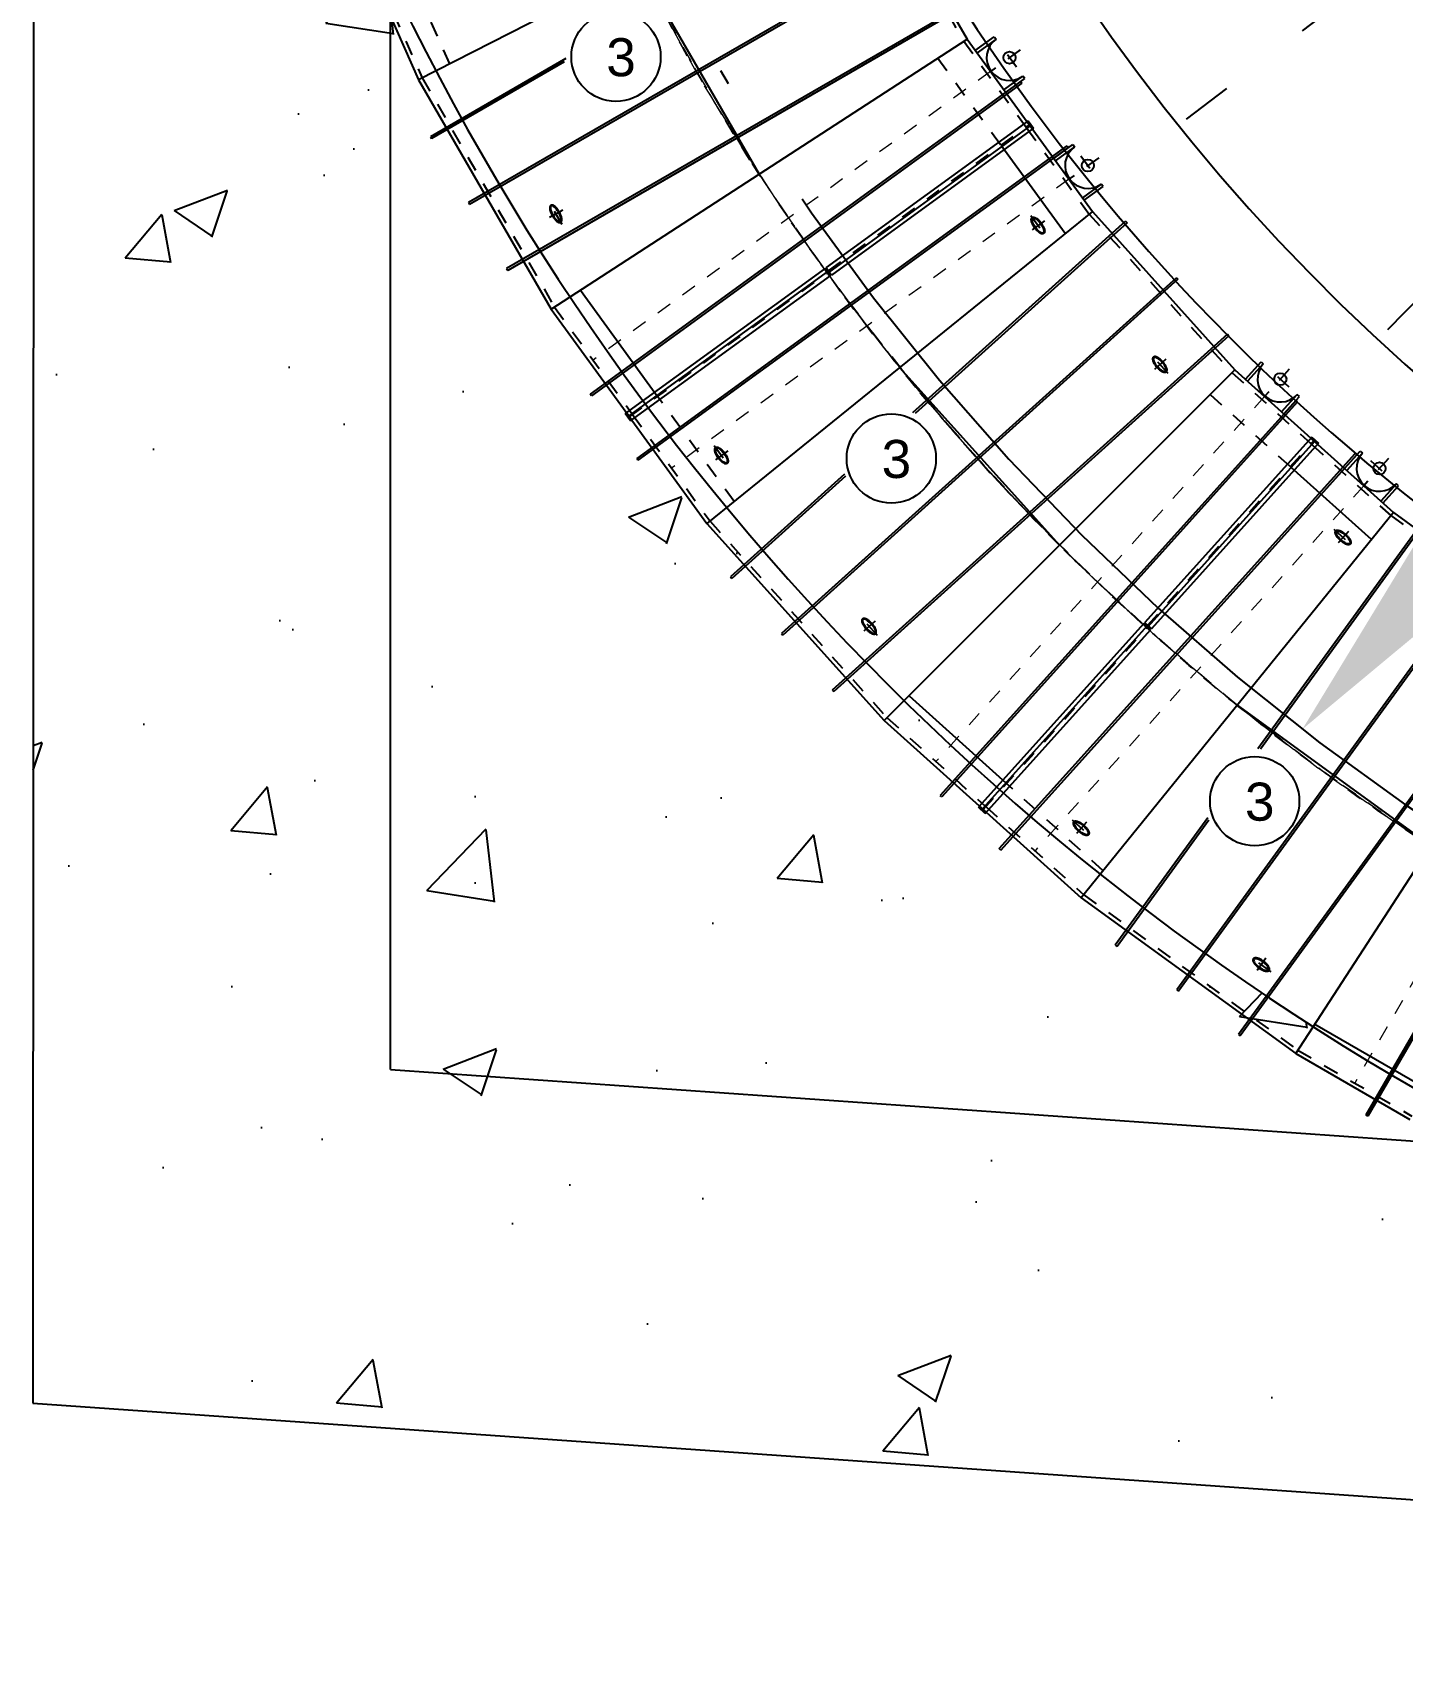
# Model space of a CAD drawing. Header units: inches. Extents: x 444671 to 463716, y 1783086 to 1794968.
# Drawn here: x 456437.76 to 456446.76, y 1787339.65 to 1787350.41 of the extents above; entities that cross this region are included whole.
import ezdxf

# ---------------------------------------------------------------- set-up
doc = ezdxf.new("R2010")
doc.units = ezdxf.units.IN
doc.header["$MEASUREMENT"] = 0
for name, pattern in [('ACAD_ISO04W100', [30, 24, -3, 0, -3]), ('CENTER', [2, 1.25, -0.25, 0.25, -0.25]), ('DASHED2', [9.525, 6.35, -3.175]), ('HIDDEN', [0.375, 0.25, -0.125])]:
    doc.linetypes.add(name, pattern=pattern)
for name, color, linetype in [('1', 1, 'CENTER'), ('4', 4, 'Continuous'), ('Bao', 137, 'Continuous'), ('Cam KT', 140, 'Continuous'), ('chinh', 7, 'Continuous'), ('CONGTRINH', 2, 'Continuous'), ('CTTRINH', 4, 'Continuous'), ('Dong', 252, 'HIDDEN'), ('KHUAT', 8, 'DASHED2'), ('Text', 3, 'Continuous'), ('Tim', 1, 'ACAD_ISO04W100')]:
    doc.layers.add(name, color=color, linetype=linetype)
doc.layers.add('manh', color=128, linetype='Continuous', lineweight=15)
doc.layers.add('Texdoi', color=40, linetype='Continuous', lineweight=15)
doc.styles.add('Arial', font='arial.ttf')
doc.styles.add('VNARIAL', font='')
doc.styles.get('VNARIAL').set_extended_font_data('.VnArial')
doc.linetypes.add('NEN_DA1', pattern='A,1.5,-0.15,["Y",Standard,S=0.2,R=0,X=-0.15,Y=-0.2],-0.005', length=1.655)
doc.dimstyles.new('kt2000', dxfattribs={"dimscale": 0, "dimtxt": 4, "dimasz": 3, "dimexe": 2.5, "dimexo": 0, "dimgap": 1.3, "dimtad": 1, "dimzin": 0, "dimdsep": 46, "dimtxsty": 'VNARIAL', "dimblk1": 'OBLIQUE', "dimblk2": 'OBLIQUE', "dimsah": 1, "dimcen": 0.8, "dimdle": 2.5, "dimclrd": 256, "dimclre": 256, "dimclrt": 256, "dimaunit": 1, "dimadec": 1, "dimazin": 0, "dimtfac": 1, "dimtofl": 0, "dimtmove": 1, "dimatfit": 3, "dimfxl": 0, "dimtolj": 1, "dimtzin": 0, "dimarcsym": 0})

# ---------------------------------------------------------------- blocks, each defined once
blk = doc.blocks.new('*D100')
at = {"layer": 'Defpoints', "color": 0, "transparency": 16777216}
for p in [(456455.895, 1787357.202), (456446.102, 1787345.839)]:
    blk.add_point(p, dxfattribs=at)
at = {"layer": 'Text', "lineweight": -2, "transparency": 16777216}
blk.add_line((456463.034, 1787365.484), (456448.061, 1787348.112), dxfattribs=at)
at = {"layer": 'Text', "transparency": 16777216}
blk.add_solid([(456447.682, 1787348.438), (456448.44, 1787347.785), (456446.102, 1787345.839)], dxfattribs=at)
at = {"layer": 'Text', "transparency": 16777216, "insert": (456453.995, 1787360.116), "char_height": 4, "attachment_point": 5, "rotation": 49.2425, "style": 'VNARIAL'}
blk.add_mtext('\\A1;R15.00', dxfattribs=at)
blk = doc.blocks.new('_Oblique')
at = {"color": 0, "linetype": 'ByBlock', "lineweight": -2}
blk.add_line((-0.5, -0.5), (0.5, 0.5), dxfattribs=at)
blk = doc.blocks.new('A$C491C4D06')
at = {"layer": '1', "ltscale": 2}
for p, q in [((-1656567, 244946.4), (-1656762.5, 244804.4)), ((-1656592.2, 244832.1), (-1656683.6, 244957.8)), ((-1656052.1, 244237.7), (-1656247.6, 244095.7)), ((-1656168.7, 244249.1), (-1656077.3, 244123.4)), ((-1659571.2, 243894.1), (-1659661.6, 243841.9)), ((-1659576.1, 243798.1), (-1659657, 243938.3)), ((-1656498.3, 243857.8), (-1656403.2, 243726.8)), ((-1656408.5, 243823), (-1656493, 243761.6)), ((-1655596.4, 242819.4), (-1655704.7, 242939.7)), ((-1655611.8, 242914.5), (-1655689.4, 242844.6)), ((-1654800.9, 242848.1), (-1654962.6, 242668.5)), ((-1654801.8, 242731), (-1654917.2, 242835)), ((-1658577.3, 242347.4), (-1658482.1, 242216.4)), ((-1658487.4, 242312.6), (-1658571.9, 242251.2)), ((-1654149.9, 242262), (-1654311.6, 242082.4)), ((-1654266.3, 242248.8), (-1654150.8, 242144.8)), ((-1654507.4, 241797.5), (-1654387.1, 241689.2)), ((-1654412.3, 241782.2), (-1654482.2, 241704.6)), ((-1657505.5, 241099.3), (-1657613.8, 241219.6)), ((-1657520.7, 241194.2), (-1657598.3, 241124.3)), ((-1656226.8, 239887.9), (-1656106.5, 239779.6)), ((-1656131.8, 239872.5), (-1656201.6, 239794.9)), ((-1654919, 238889.9), (-1655049.9, 238985.1)), ((-1654953.6, 238979.6), (-1655014.9, 238895.1))]:
    blk.add_line(p, q, dxfattribs=at)
at = {"layer": 'Bao', "ltscale": 0.2}
for p, q in [((-1657616.2, 246228.3), (-1656916.4, 245016.2)), ((-1657165.9, 245688.3), (-1660190, 243942.3)), ((-1657158.9, 245676.2), (-1660183, 243930.2)), ((-1660859.5, 245517.5), (-1660517.7, 244749.9)), ((-1659067, 245489.1), (-1658281.9, 244129.4)), ((-1656915.9, 245255.3), (-1659940, 243509.3)), ((-1656908.9, 245243.2), (-1659933, 243497.2)), ((-1656916.4, 245016.2), (-1656522.7, 244474.3)), ((-1656862.4, 244941.9), (-1656737.8, 245032.4)), ((-1656726.1, 245016.3), (-1656850.6, 244925.7)), ((-1656737.8, 245032.4), (-1656726.1, 245016.3)), ((-1659551.2, 244888.5), (-1660440, 244375.3)), ((-1659561.4, 244866.5), (-1660433, 244363.2)), ((-1656674.3, 244683), (-1656549.7, 244773.6)), ((-1656662.6, 244666.9), (-1656538, 244757.4)), ((-1656538, 244757.4), (-1656549.7, 244773.6)), ((-1660517.7, 244749.9), (-1659647.5, 243242.6)), ((-1656565.5, 244737.4), (-1659390.6, 242684.8)), ((-1656557.2, 244726.1), (-1659382.3, 242673.5)), ((-1656557.2, 244726.1), (-1656565.5, 244737.4)), ((-1656557.2, 244726.1), (-1656565.5, 244737.4)), ((-1656514.6, 244480.2), (-1657842, 243515.8)), ((-1656502.7, 244446.8), (-1657827, 243484.7)), ((-1656479.3, 244431.7), (-1657806.8, 243467.2)), ((-1656514.6, 244480.2), (-1656479.3, 244431.7)), ((-1656502.7, 244446.8), (-1656093.7, 243883.9)), ((-1660440, 244375.3), (-1660433, 244363.2)), ((-1656347.5, 244233.2), (-1656222.9, 244323.7)), ((-1656222.9, 244323.7), (-1656211.2, 244307.6)), ((-1659083.7, 242262.5), (-1656258.7, 244315.1)), ((-1659075.5, 242251.2), (-1656250.4, 244303.8)), ((-1656272, 243739.5), (-1656688, 244312.1)), ((-1656335.7, 244217), (-1656211.2, 244307.6)), ((-1656258.7, 244315.1), (-1656250.4, 244303.8)), ((-1656034.8, 244064.9), (-1656159.4, 243974.3)), ((-1656147.7, 243958.2), (-1656023.1, 244048.7)), ((-1656023.1, 244048.7), (-1656034.8, 244064.9)), ((-1660190, 243942.3), (-1660183, 243930.2)), ((-1655875.5, 243820.9), (-1657274.4, 242561.3)), ((-1655866.1, 243810.5), (-1657257.1, 242558)), ((-1656093.7, 243883.9), (-1655157.1, 242843.7)), ((-1655875.5, 243820.9), (-1655866.1, 243810.5)), ((-1659940, 243509.3), (-1659933, 243497.2)), ((-1657846.9, 243512.2), (-1659161.7, 242557)), ((-1657826.7, 243494.7), (-1659138.3, 242541.8)), ((-1659126.4, 242508.4), (-1657811.7, 243463.6)), ((-1657811.7, 243463.6), (-1657846.9, 243512.2)), ((-1657842, 243515.8), (-1657806.8, 243467.2)), ((-1659455.1, 243367.6), (-1658953, 242676.5)), ((-1655540.9, 243449.3), (-1658136, 241112.7)), ((-1655531.5, 243438.9), (-1658126.6, 241102.3)), ((-1655540.9, 243449.3), (-1655531.5, 243438.9)), ((-1659647.5, 243242.6), (-1659138.3, 242541.8)), ((-1655206.4, 243077.7), (-1657801.4, 240741.1)), ((-1655197, 243067.3), (-1657792, 240730.7)), ((-1655206.4, 243077.7), (-1655197, 243067.3)), ((-1657359.1, 242859.2), (-1656308.5, 241692.4)), ((-1655157.1, 242843.7), (-1654659.4, 242395.5)), ((-1655088.9, 242782.3), (-1654985.9, 242896.7)), ((-1654971, 242883.3), (-1655074, 242768.9)), ((-1654985.9, 242896.7), (-1654971, 242883.3)), ((-1659382.3, 242673.5), (-1659390.6, 242684.8)), ((-1659382.3, 242673.5), (-1659390.6, 242684.8)), ((-1654755.9, 242644), (-1657092.5, 240048.9)), ((-1654745.5, 242634.6), (-1657082.1, 240039.5)), ((-1654851.1, 242568.2), (-1654748, 242682.6)), ((-1654836.2, 242554.8), (-1654733.2, 242669.2)), ((-1654745.5, 242634.6), (-1654755.9, 242644)), ((-1654745.5, 242634.6), (-1654755.9, 242644)), ((-1654733.2, 242669.2), (-1654748, 242682.6)), ((-1659126.4, 242508.4), (-1659161.7, 242557)), ((-1659118.3, 242514.3), (-1658624.4, 241834.5)), ((-1654652.7, 242403), (-1655750.6, 241183.6)), ((-1654652.7, 242403), (-1654608.1, 242362.8)), ((-1656704.6, 239699.6), (-1654368, 242294.7)), ((-1656694.2, 239690.2), (-1654357.6, 242285.3)), ((-1654634.1, 242372.8), (-1655729.4, 241156.3)), ((-1654608.1, 242362.8), (-1655706, 241143.5)), ((-1654634.1, 242372.8), (-1654117, 241907.2)), ((-1654437.9, 242196.1), (-1654334.9, 242310.6)), ((-1654423, 242182.7), (-1654320, 242297.2)), ((-1654368, 242294.7), (-1654357.6, 242285.3)), ((-1654334.9, 242310.6), (-1654320, 242297.2)), ((-1659075.5, 242251.2), (-1659083.7, 242262.5)), ((-1654261.4, 241728.9), (-1654787.4, 242202.5)), ((-1657721.4, 242158.8), (-1658470.5, 241484.3)), ((-1657714.5, 242146.1), (-1658461.2, 241473.9)), ((-1654097.1, 242096.4), (-1654200.1, 241982)), ((-1654185.2, 241968.6), (-1654082.2, 242083.1)), ((-1654082.2, 242083.1), (-1654097.1, 242096.4)), ((-1653890.5, 241890.9), (-1655006.5, 240354.8)), ((-1653879.1, 241882.7), (-1654990.2, 240353.4)), ((-1654117, 241907.2), (-1652984.7, 241084.5)), ((-1658624.4, 241834.5), (-1657459.8, 240541.1)), ((-1653486, 241597), (-1655538.5, 238771.9)), ((-1653474.6, 241588.8), (-1655527.2, 238763.7)), ((-1658470.5, 241484.3), (-1658461.2, 241473.9)), ((-1653081.4, 241303.1), (-1655134, 238478)), ((-1653070.1, 241294.9), (-1655122.7, 238469.8)), ((-1658136, 241112.7), (-1658126.6, 241102.3)), ((-1655754.7, 241179.1), (-1656842.1, 239971.4)), ((-1655731.3, 241166.2), (-1656816.1, 239961.4)), ((-1656797.5, 239931.2), (-1655710.1, 241138.9)), ((-1655710.1, 241138.9), (-1655754.7, 241179.1)), ((-1655750.6, 241183.6), (-1655706, 241143.4)), ((-1652550.7, 240972.5), (-1654296.7, 237948.3)), ((-1652538.6, 240965.5), (-1654284.6, 237941.3)), ((-1657801.4, 240741.1), (-1657792, 240730.7)), ((-1657297.6, 240703.3), (-1656662.8, 240131.7)), ((-1655141.7, 240641.8), (-1653871.5, 239718.9)), ((-1657459.8, 240541.1), (-1656816.1, 239961.4)), ((-1657082.1, 240039.5), (-1657092.5, 240048.9)), ((-1657082.1, 240039.5), (-1657092.5, 240048.9)), ((-1656797.5, 239931.2), (-1656842.1, 239971.4)), ((-1656790.8, 239938.7), (-1656166.4, 239376.4)), ((-1655335.5, 239902), (-1655943, 239065.8)), ((-1655329.2, 239886.8), (-1655931.7, 239057.6)), ((-1656694.2, 239690.2), (-1656704.6, 239699.6)), ((-1656166.4, 239376.4), (-1654758.3, 238353.4)), ((-1655943, 239065.8), (-1655931.7, 239057.6)), ((-1655538.5, 238771.9), (-1655527.2, 238763.7)), ((-1654633.3, 238545.8), (-1653893.5, 238118.7)), ((-1655134, 238478), (-1655122.7, 238469.8)), ((-1654758.3, 238353.4), (-1654008.1, 237920.3)), ((-1654284.6, 237941.3), (-1654296.7, 237948.3)), ((-1654284.6, 237941.3), (-1654296.7, 237948.3))]:
    blk.add_line(p, q, dxfattribs=at)
for centre, radius in [((-1659221.9, 244900.5), 293.1), ((-1656637.9, 244894.9), 40), ((-1656123, 244186.2), 40), ((-1654859.5, 242783), 40), ((-1657413.7, 242261.6), 293.1), ((-1654208.5, 242196.8), 40), ((-1655027.7, 240010.8), 293.1)]:
    blk.add_circle(centre, radius, dxfattribs=at)
for centre, start, end in [((-1656637.9, 244894.9), 306, 126), ((-1656123, 244186.2), 306, 126), ((-1654859.5, 242783), 318, 138), ((-1654208.5, 242196.8), 318, 138)]:
    blk.add_arc(centre, 150, start, end, dxfattribs=at)
at = {"layer": 'Bao', "ltscale": 0.2, "extrusion": (0, 0, -1)}
for centre, major_axis in [((-1659616.9, 243868.8), (-29.8, 51.6)), ((-1655650.6, 242879.6), (-39.9, 44.3)), ((-1657560, 241159.9), (-39.9, 44.3)), ((-1654985, 238937.9), (-48.2, 35))]:
    blk.add_ellipse(centre, major_axis=major_axis, ratio=0.3555682, dxfattribs=at)
at = {"layer": 'Bao', "ltscale": 0.2}
for centre, major_axis in [((-1656450.8, 243792.3), (35, -48.2)), ((-1658529.7, 242281.9), (35, -48.2)), ((-1654447.2, 241743.4), (44.3, -39.9)), ((-1656166.7, 239833.7), (44.3, -39.9))]:
    blk.add_ellipse(centre, major_axis=major_axis, ratio=0.3555682, dxfattribs=at)
for points in [[(-1659649.1, 243924.7), (-1659648.2, 243925.3), (-1659647.1, 243925.7), (-1659645, 243926.3), (-1659643.9, 243926.4), (-1659641.7, 243926.5), (-1659640.6, 243926.4), (-1659638.3, 243926), (-1659637.2, 243925.7), (-1659633.9, 243924.7), (-1659631.7, 243923.6), (-1659627.2, 243920.9), (-1659625, 243919.3), (-1659620.4, 243915.5), (-1659618.1, 243913.4), (-1659613.5, 243908.6), (-1659611.2, 243906.1), (-1659605.3, 243898.9), (-1659601.8, 243894), (-1659595.2, 243883.8), (-1659592.1, 243878.4), (-1659586.7, 243867.6), (-1659584.3, 243862.1), (-1659580.8, 243852.5), (-1659579.6, 243848.2), (-1659577.7, 243840.2), (-1659577.1, 243836.4), (-1659576.8, 243830.5), (-1659576.9, 243828.2), (-1659577.3, 243824.3), (-1659577.7, 243822.7), (-1659578.7, 243819.9), (-1659579.2, 243818.7), (-1659580.6, 243816.4), (-1659581.4, 243815.4), (-1659583.2, 243813.8), (-1659584.1, 243813.1), (-1659586, 243812.1), (-1659587.1, 243811.7), (-1659589.2, 243811.3), (-1659590.3, 243811.1), (-1659592.5, 243811.2), (-1659593.6, 243811.3), (-1659595.8, 243811.7), (-1659596.9, 243812), (-1659600.2, 243813.2), (-1659602.5, 243814.3), (-1659607.1, 243817.1), (-1659609.4, 243818.8), (-1659614.1, 243822.8), (-1659616.4, 243825), (-1659621.1, 243829.9), (-1659623.5, 243832.6), (-1659629.4, 243840.1), (-1659633, 243845.1), (-1659639.6, 243855.6), (-1659642.6, 243861.1), (-1659648, 243872.1), (-1659650.3, 243877.6), (-1659653.5, 243887.2), (-1659654.6, 243891.2), (-1659656.3, 243899), (-1659656.7, 243902.6), (-1659656.9, 243908.2), (-1659656.8, 243910.4), (-1659656.2, 243914.1), (-1659655.8, 243915.6), (-1659654.8, 243918.3), (-1659654.2, 243919.5), (-1659652.8, 243921.6), (-1659652, 243922.6), (-1659650.4, 243923.9), (-1659649.8, 243924.3), (-1659649.1, 243924.7)], [(-1656412.8, 243740.1), (-1656411.9, 243740.7), (-1656411.1, 243741.5), (-1656409.7, 243743.2), (-1656409.1, 243744.2), (-1656408.2, 243746.2), (-1656407.8, 243747.2), (-1656407.2, 243749.4), (-1656407, 243750.5), (-1656406.7, 243754), (-1656406.8, 243756.5), (-1656407.4, 243761.6), (-1656408, 243764.4), (-1656409.5, 243770.1), (-1656410.6, 243773.1), (-1656413, 243779.2), (-1656414.4, 243782.4), (-1656418.6, 243790.7), (-1656421.6, 243795.9), (-1656428.3, 243806), (-1656431.9, 243811), (-1656439.6, 243820.4), (-1656443.7, 243824.8), (-1656451, 243831.9), (-1656454.4, 243834.8), (-1656461, 243839.7), (-1656464.2, 243841.8), (-1656469.5, 243844.5), (-1656471.6, 243845.4), (-1656475.3, 243846.5), (-1656477, 243846.9), (-1656480, 243847.1), (-1656481.3, 243847.1), (-1656483.9, 243846.8), (-1656485.1, 243846.4), (-1656487.3, 243845.5), (-1656488.3, 243844.9), (-1656490, 243843.5), (-1656490.8, 243842.7), (-1656492.1, 243841), (-1656492.6, 243840), (-1656493.5, 243838), (-1656493.9, 243837), (-1656494.4, 243834.8), (-1656494.6, 243833.7), (-1656494.8, 243830.2), (-1656494.7, 243827.6), (-1656494, 243822.3), (-1656493.4, 243819.5), (-1656491.7, 243813.6), (-1656490.6, 243810.5), (-1656488, 243804.2), (-1656486.5, 243801), (-1656482.1, 243792.5), (-1656479, 243787.2), (-1656472.1, 243776.9), (-1656468.3, 243771.9), (-1656460.4, 243762.6), (-1656456.3, 243758.2), (-1656448.9, 243751.4), (-1656445.6, 243748.7), (-1656439.2, 243744.1), (-1656436.1, 243742.2), (-1656431, 243739.7), (-1656429, 243739), (-1656425.4, 243738), (-1656423.8, 243737.7), (-1656421, 243737.5), (-1656419.7, 243737.6), (-1656417.2, 243738), (-1656416, 243738.4), (-1656414.1, 243739.2), (-1656413.4, 243739.6), (-1656412.8, 243740.1)], [(-1655693.8, 242927.6), (-1655692.9, 242928.3), (-1655692, 242928.9), (-1655690, 242930), (-1655689, 242930.3), (-1655686.8, 242930.9), (-1655685.7, 242931), (-1655683.5, 242931.1), (-1655682.3, 242931), (-1655678.9, 242930.7), (-1655676.5, 242930.1), (-1655671.6, 242928.4), (-1655669, 242927.3), (-1655663.7, 242924.5), (-1655661, 242922.9), (-1655655.5, 242919.3), (-1655652.7, 242917.2), (-1655645.5, 242911.4), (-1655641, 242907.4), (-1655632.5, 242898.8), (-1655628.4, 242894.1), (-1655620.8, 242884.6), (-1655617.3, 242879.8), (-1655611.9, 242871.1), (-1655609.8, 242867.2), (-1655606.3, 242859.7), (-1655605, 242856.1), (-1655603.4, 242850.4), (-1655603, 242848.2), (-1655602.7, 242844.3), (-1655602.7, 242842.6), (-1655603, 242839.6), (-1655603.3, 242838.4), (-1655604.2, 242835.9), (-1655604.8, 242834.7), (-1655606.2, 242832.8), (-1655606.9, 242831.9), (-1655608.6, 242830.5), (-1655609.6, 242830), (-1655611.6, 242829), (-1655612.6, 242828.7), (-1655614.8, 242828.3), (-1655615.9, 242828.1), (-1655618.1, 242828.1), (-1655619.2, 242828.2), (-1655622.7, 242828.6), (-1655625.2, 242829.2), (-1655630.2, 242831.1), (-1655632.9, 242832.2), (-1655638.3, 242835.1), (-1655641, 242836.8), (-1655646.7, 242840.7), (-1655649.5, 242842.8), (-1655656.9, 242848.9), (-1655661.4, 242853), (-1655670, 242861.9), (-1655674.2, 242866.7), (-1655681.7, 242876.3), (-1655685.1, 242881.3), (-1655690.2, 242889.9), (-1655692.2, 242893.7), (-1655695.4, 242900.9), (-1655696.6, 242904.3), (-1655697.9, 242909.8), (-1655698.3, 242911.9), (-1655698.5, 242915.7), (-1655698.4, 242917.3), (-1655698, 242920.1), (-1655697.7, 242921.4), (-1655696.7, 242923.7), (-1655696.1, 242924.9), (-1655694.9, 242926.5), (-1655694.3, 242927), (-1655693.8, 242927.6)], [(-1658491.7, 242229.7), (-1658490.8, 242230.3), (-1658490, 242231.1), (-1658488.6, 242232.8), (-1658488, 242233.8), (-1658487.1, 242235.8), (-1658486.7, 242236.8), (-1658486.1, 242239), (-1658486, 242240.1), (-1658485.6, 242243.6), (-1658485.7, 242246), (-1658486.3, 242251.2), (-1658486.9, 242253.9), (-1658488.5, 242259.7), (-1658489.5, 242262.6), (-1658491.9, 242268.8), (-1658493.3, 242272), (-1658497.5, 242280.2), (-1658500.5, 242285.4), (-1658507.2, 242295.6), (-1658510.8, 242300.6), (-1658518.5, 242310), (-1658522.6, 242314.4), (-1658530, 242321.5), (-1658533.3, 242324.4), (-1658539.9, 242329.3), (-1658543.1, 242331.4), (-1658548.4, 242334.1), (-1658550.5, 242334.9), (-1658554.2, 242336.1), (-1658555.9, 242336.4), (-1658558.9, 242336.7), (-1658560.2, 242336.7), (-1658562.8, 242336.4), (-1658564, 242336), (-1658566.3, 242335.1), (-1658567.2, 242334.5), (-1658568.9, 242333.1), (-1658569.7, 242332.3), (-1658571, 242330.6), (-1658571.6, 242329.6), (-1658572.5, 242327.6), (-1658572.8, 242326.5), (-1658573.3, 242324.4), (-1658573.5, 242323.3), (-1658573.8, 242319.7), (-1658573.7, 242317.2), (-1658572.9, 242311.9), (-1658572.3, 242309.1), (-1658570.6, 242303.2), (-1658569.5, 242300.1), (-1658566.9, 242293.8), (-1658565.4, 242290.5), (-1658561.1, 242282.1), (-1658557.9, 242276.8), (-1658551, 242266.5), (-1658547.2, 242261.5), (-1658539.3, 242252.1), (-1658535.2, 242247.8), (-1658527.8, 242240.9), (-1658524.6, 242238.2), (-1658518.2, 242233.6), (-1658515, 242231.7), (-1658510, 242229.3), (-1658508, 242228.5), (-1658504.4, 242227.5), (-1658502.8, 242227.3), (-1658499.9, 242227.1), (-1658498.6, 242227.1), (-1658496.1, 242227.6), (-1658494.9, 242227.9), (-1658493, 242228.8), (-1658492.4, 242229.2), (-1658491.7, 242229.7)], [(-1654399.3, 241700.2), (-1654398.5, 241701), (-1654397.9, 241701.9), (-1654396.9, 241703.9), (-1654396.5, 241705), (-1654396, 241707.1), (-1654395.8, 241708.2), (-1654395.7, 241710.5), (-1654395.8, 241711.6), (-1654396.2, 241715.1), (-1654396.7, 241717.5), (-1654398.4, 241722.4), (-1654399.6, 241725), (-1654402.3, 241730.2), (-1654403.9, 241732.9), (-1654407.6, 241738.4), (-1654409.6, 241741.2), (-1654415.4, 241748.5), (-1654419.4, 241752.9), (-1654428.1, 241761.5), (-1654432.7, 241765.6), (-1654442.2, 241773.2), (-1654447, 241776.6), (-1654455.7, 241782), (-1654459.6, 241784.2), (-1654467.1, 241787.6), (-1654470.7, 241789), (-1654476.4, 241790.5), (-1654478.6, 241790.9), (-1654482.5, 241791.3), (-1654484.2, 241791.3), (-1654487.2, 241790.9), (-1654488.5, 241790.6), (-1654490.9, 241789.8), (-1654492.1, 241789.2), (-1654494.1, 241787.8), (-1654494.9, 241787), (-1654496.3, 241785.3), (-1654496.9, 241784.4), (-1654497.8, 241782.4), (-1654498.1, 241781.3), (-1654498.6, 241779.2), (-1654498.7, 241778.1), (-1654498.7, 241775.9), (-1654498.7, 241774.7), (-1654498.2, 241771.2), (-1654497.6, 241768.8), (-1654495.8, 241763.7), (-1654494.6, 241761.1), (-1654491.7, 241755.7), (-1654490, 241752.9), (-1654486.1, 241747.3), (-1654484, 241744.4), (-1654478, 241737), (-1654473.8, 241732.5), (-1654464.9, 241723.9), (-1654460.2, 241719.8), (-1654450.5, 241712.3), (-1654445.6, 241708.9), (-1654436.9, 241703.7), (-1654433.2, 241701.8), (-1654425.9, 241698.6), (-1654422.5, 241697.4), (-1654417, 241696), (-1654414.9, 241695.7), (-1654411.2, 241695.5), (-1654409.5, 241695.5), (-1654406.7, 241696), (-1654405.5, 241696.3), (-1654403.1, 241697.2), (-1654402, 241697.8), (-1654400.3, 241699.1), (-1654399.8, 241699.6), (-1654399.3, 241700.2)], [(-1657603.2, 241207.9), (-1657602.4, 241208.7), (-1657601.5, 241209.3), (-1657599.5, 241210.3), (-1657598.5, 241210.7), (-1657596.3, 241211.2), (-1657595.2, 241211.3), (-1657593, 241211.4), (-1657591.8, 241211.4), (-1657588.4, 241211), (-1657586, 241210.4), (-1657581, 241208.7), (-1657578.5, 241207.6), (-1657573.2, 241204.9), (-1657570.5, 241203.3), (-1657565, 241199.6), (-1657562.2, 241197.6), (-1657555, 241191.8), (-1657550.5, 241187.8), (-1657542, 241179.1), (-1657537.8, 241174.5), (-1657530.3, 241165), (-1657526.8, 241160.1), (-1657521.4, 241151.4), (-1657519.3, 241147.6), (-1657515.8, 241140.1), (-1657514.5, 241136.5), (-1657512.9, 241130.8), (-1657512.5, 241128.6), (-1657512.2, 241124.7), (-1657512.2, 241123), (-1657512.5, 241120), (-1657512.8, 241118.7), (-1657513.7, 241116.3), (-1657514.3, 241115.1), (-1657515.7, 241113.1), (-1657516.4, 241112.3), (-1657518.1, 241110.9), (-1657519.1, 241110.3), (-1657521, 241109.4), (-1657522.1, 241109.1), (-1657524.2, 241108.6), (-1657525.3, 241108.5), (-1657527.6, 241108.4), (-1657528.7, 241108.5), (-1657532.2, 241109), (-1657534.6, 241109.6), (-1657539.7, 241111.4), (-1657542.3, 241112.6), (-1657547.7, 241115.5), (-1657550.5, 241117.2), (-1657556.2, 241121), (-1657559, 241123.2), (-1657566.4, 241129.2), (-1657570.9, 241133.4), (-1657579.5, 241142.3), (-1657583.6, 241147), (-1657591.2, 241156.7), (-1657594.6, 241161.6), (-1657599.7, 241170.3), (-1657601.7, 241174), (-1657604.9, 241181.2), (-1657606.1, 241184.7), (-1657607.4, 241190.2), (-1657607.7, 241192.3), (-1657608, 241196), (-1657607.9, 241197.6), (-1657607.5, 241200.5), (-1657607.1, 241201.7), (-1657606.2, 241204.1), (-1657605.6, 241205.2), (-1657604.3, 241206.8), (-1657603.8, 241207.4), (-1657603.2, 241207.9)], [(-1656118.7, 239790.5), (-1656118, 239791.4), (-1656117.3, 239792.3), (-1656116.3, 239794.3), (-1656116, 239795.3), (-1656115.4, 239797.5), (-1656115.3, 239798.6), (-1656115.2, 239800.8), (-1656115.2, 239802), (-1656115.6, 239805.4), (-1656116.2, 239807.8), (-1656117.9, 239812.7), (-1656119, 239815.3), (-1656121.7, 239820.6), (-1656123.4, 239823.3), (-1656127, 239828.8), (-1656129.1, 239831.6), (-1656134.9, 239838.8), (-1656138.9, 239843.3), (-1656147.5, 239851.8), (-1656152.2, 239856), (-1656161.6, 239863.5), (-1656166.5, 239867), (-1656175.2, 239872.4), (-1656179.1, 239874.5), (-1656186.6, 239878), (-1656190.2, 239879.3), (-1656195.9, 239880.9), (-1656198.1, 239881.3), (-1656202, 239881.6), (-1656203.7, 239881.6), (-1656206.6, 239881.3), (-1656207.9, 239881), (-1656210.4, 239880.1), (-1656211.6, 239879.5), (-1656213.5, 239878.1), (-1656214.3, 239877.4), (-1656215.7, 239875.7), (-1656216.3, 239874.7), (-1656217.2, 239872.7), (-1656217.6, 239871.7), (-1656218, 239869.5), (-1656218.1, 239868.5), (-1656218.2, 239866.2), (-1656218.1, 239865.1), (-1656217.7, 239861.6), (-1656217, 239859.1), (-1656215.2, 239854.1), (-1656214, 239851.4), (-1656211.1, 239846), (-1656209.4, 239843.3), (-1656205.6, 239837.6), (-1656203.5, 239834.8), (-1656197.4, 239827.4), (-1656193.3, 239822.9), (-1656184.4, 239814.3), (-1656179.6, 239810.1), (-1656169.9, 239802.6), (-1656165, 239799.2), (-1656156.4, 239794.1), (-1656152.6, 239792.1), (-1656145.4, 239788.9), (-1656141.9, 239787.7), (-1656136.5, 239786.4), (-1656134.3, 239786.1), (-1656130.6, 239785.8), (-1656129, 239785.9), (-1656126.1, 239786.3), (-1656124.9, 239786.6), (-1656122.6, 239787.6), (-1656121.4, 239788.2), (-1656119.8, 239789.4), (-1656119.2, 239790), (-1656118.7, 239790.5)], [(-1655037.2, 238975.8), (-1655036.6, 238976.8), (-1655035.8, 238977.6), (-1655034.1, 238979), (-1655033.1, 238979.5), (-1655031.1, 238980.5), (-1655030.1, 238980.9), (-1655027.9, 238981.4), (-1655026.8, 238981.6), (-1655023.3, 238982), (-1655020.8, 238981.9), (-1655015.7, 238981.3), (-1655012.9, 238980.7), (-1655007.2, 238979.1), (-1655004.2, 238978.1), (-1654998.1, 238975.7), (-1654994.9, 238974.2), (-1654986.6, 238970.1), (-1654981.4, 238967.1), (-1654971.3, 238960.4), (-1654966.3, 238956.7), (-1654956.9, 238949), (-1654952.5, 238945), (-1654945.4, 238937.6), (-1654942.5, 238934.3), (-1654937.6, 238927.7), (-1654935.5, 238924.4), (-1654932.8, 238919.2), (-1654931.9, 238917.1), (-1654930.8, 238913.4), (-1654930.4, 238911.7), (-1654930.2, 238908.7), (-1654930.2, 238907.4), (-1654930.5, 238904.8), (-1654930.9, 238903.5), (-1654931.8, 238901.3), (-1654932.4, 238900.4), (-1654933.8, 238898.6), (-1654934.6, 238897.9), (-1654936.3, 238896.6), (-1654937.3, 238896), (-1654939.3, 238895.1), (-1654940.3, 238894.8), (-1654942.5, 238894.3), (-1654943.6, 238894.1), (-1654947.1, 238893.8), (-1654949.7, 238893.9), (-1654955, 238894.7), (-1654957.8, 238895.3), (-1654963.7, 238897), (-1654966.8, 238898.1), (-1654973.1, 238900.7), (-1654976.3, 238902.2), (-1654984.8, 238906.5), (-1654990.1, 238909.7), (-1655000.4, 238916.6), (-1655005.4, 238920.4), (-1655014.7, 238928.3), (-1655019.1, 238932.4), (-1655025.9, 238939.8), (-1655028.6, 238943), (-1655033.2, 238949.4), (-1655035.1, 238952.5), (-1655037.6, 238957.6), (-1655038.3, 238959.6), (-1655039.3, 238963.2), (-1655039.6, 238964.8), (-1655039.8, 238967.7), (-1655039.7, 238969), (-1655039.3, 238971.5), (-1655038.9, 238972.7), (-1655038.1, 238974.6), (-1655037.7, 238975.2), (-1655037.2, 238975.8)]]:
    blk.add_open_spline(points, degree=3, knots=[0, 0, 0, 0, 0.0950659, 0.0950659, 0.1901318, 0.1901318, 0.2851978, 0.2851978, 0.3802637, 0.3802637, 0.5693488, 0.5693488, 0.7584338, 0.7584338, 0.9475189, 0.9475189, 1.136604, 1.136604, 1.4364944, 1.4364944, 1.7363847, 1.7363847, 2.036275, 2.036275, 2.2837087, 2.2837087, 2.5311423, 2.5311423, 2.6996025, 2.6996025, 2.8392619, 2.8392619, 2.9512364, 2.9512364, 3.0632109, 3.0632109, 3.1571769, 3.1571769, 3.2511428, 3.2511428, 3.3451088, 3.3451088, 3.4390748, 3.4390748, 3.5330407, 3.5330407, 3.7260495, 3.7260495, 3.9190583, 3.9190583, 4.1120671, 4.1120671, 4.3050759, 4.3050759, 4.609588, 4.609588, 4.9141002, 4.9141002, 5.2186124, 5.2186124, 5.4600652, 5.4600652, 5.701518, 5.701518, 5.8645583, 5.8645583, 5.9993438, 5.9993438, 6.1084178, 6.1084178, 6.2174918, 6.2174918, 6.2831853, 6.2831853, 6.2831853, 6.2831853], dxfattribs=at)
at = {"layer": 'chinh', "ltscale": 0.2}
for p, q in [((-1657616.2, 246228.3), (-1660517.7, 244749.9)), ((-1659647.5, 243242.6), (-1656916.4, 245016.2)), ((-1656093.7, 243883.9), (-1658624.4, 241834.5)), ((-1657459.8, 240541.1), (-1655157.1, 242843.7)), ((-1654117, 241907.2), (-1656166.4, 239376.4)), ((-1654758.3, 238353.4), (-1652984.7, 241084.5))]:
    blk.add_line(p, q, dxfattribs=at)
at = {"layer": 'KHUAT', "ltscale": 0.2}
for p, q in [((-1657639.4, 246216.5), (-1656938.2, 245002)), ((-1660313.3, 244854.1), (-1660660.8, 245634.5)), ((-1660846.3, 245551.9), (-1660494.5, 244761.8)), ((-1656938.2, 245002), (-1656528.4, 244438)), ((-1657108.8, 244891.3), (-1656692.7, 244318.6)), ((-1660494.5, 244761.8), (-1659625.6, 243256.8)), ((-1657826.7, 243494.7), (-1656507.4, 244453.3)), ((-1656523.7, 244431.5), (-1656113.9, 243867.5)), ((-1656522.7, 244474.3), (-1656496.2, 244437.9)), ((-1656496.2, 244437.9), (-1656480.9, 244430.5)), ((-1656113.9, 243867.5), (-1655175.5, 242825.3)), ((-1659133.6, 242535.3), (-1657827, 243484.7)), ((-1659625.6, 243256.8), (-1659117.3, 242557.1)), ((-1655175.5, 242825.3), (-1654657.4, 242358.8)), ((-1658446.1, 241978.9), (-1658948.3, 242670)), ((-1655319.4, 242681.5), (-1654793.3, 242207.9)), ((-1659144.8, 242550.7), (-1659160.1, 242558.1)), ((-1659118.3, 242514.3), (-1659144.8, 242550.7)), ((-1659112.6, 242550.6), (-1658604.2, 241850.9)), ((-1654659.4, 242395.5), (-1654625.9, 242365.4)), ((-1655731.3, 241166.2), (-1654640, 242378.1)), ((-1654651.5, 242353.5), (-1654133.4, 241886.9)), ((-1654625.9, 242365.4), (-1654609.4, 242361.3)), ((-1658604.2, 241850.9), (-1657441.4, 240559.5)), ((-1654133.4, 241886.9), (-1652998.8, 241062.6)), ((-1656810.1, 239956.1), (-1655729.4, 241156.3)), ((-1657441.4, 240559.5), (-1656798.7, 239980.7)), ((-1656022, 239554.7), (-1656656.8, 240126.3)), ((-1656824.2, 239968.8), (-1656840.7, 239972.9)), ((-1656790.8, 239938.7), (-1656824.2, 239968.8)), ((-1656792.7, 239975.4), (-1656150, 239396.7)), ((-1656150, 239396.7), (-1654744.1, 238375.2)), ((-1654744.1, 238375.2), (-1653995.1, 237942.8))]:
    blk.add_line(p, q, dxfattribs=at)
at = {"layer": 'manh', "color": 1, "linetype": 'CENTER', "ltscale": 0.05}
for p, q in [((-1656762.5, 244804.4), (-1659372.4, 242908.2)), ((-1656247.6, 244095.7), (-1658857.5, 242199.5)), ((-1654962.6, 242668.5), (-1657121.2, 240271.1)), ((-1654311.6, 242082.4), (-1656470.2, 239685)), ((-1652757.9, 240953.6), (-1654370.9, 238159.8))]:
    blk.add_line(p, q, dxfattribs=at)
for start, end in [(180, 193.09316), (190.74222, 205.50404), (202.82902, 217.13184), (214.82902, 229.13184), (226.82902, 241.13184), (239.13752, 252.8489), (251.36903, 265.9955)]:
    blk.add_arc((-1645701.9, 252299), 15000, start, end, dxfattribs=at)
at = {"layer": 'Bao', "ltscale": 0.2, "char_height": 250, "width": 474.741, "attachment_point": 1, "style": 'Arial'}
for insert in [(-1659285.7, 245022.7), (-1657477.5, 242383.9), (-1655091.6, 240133.1)]:
    blk.add_mtext('3', dxfattribs=dict(at, insert=insert))

msp = doc.modelspace()

# ---------------------------------------------------------------- hatches: boundary and pattern name
at = {"layer": 'Cam KT'}
h = msp.add_hatch(dxfattribs=at)
h.set_pattern_fill('BETONG', color=256, scale=0.5, style=0)
h.set_pattern_definition([(50, (446792.4938, 1787038.3548), (3.5863009, -0.3137607), [0.375, -4.125]), (355, (446792.4938, 1787038.3548), (-0.6937567, 3.7609607), [0.3, -3.3]), (100.4514, (446792.7927, 1787038.3286), (2.8925469, 3.4471977), [0.318701, -3.5057106]), (46.1842, (446792.494, 1787039.3548), (5.3362052, -0.827595), [0.5625, -6.1875]), (96.6356, (446792.9385, 1787039.286), (4.6733135, 4.8705894), [0.4780514, -5.258565]), (351.1842, (446792.494, 1787039.355), (4.6733097, 4.870593), [0.45, -4.95]), (21, (446792.9938, 1787039.1048), (2.9845353, -2.01309445), [0.375, -4.125]), (326, (446792.9938, 1787039.1048), (1.2165767, 3.6257502), [0.3, -3.3]), (71.4514, (446793.2425, 1787038.937), (4.2011131, 1.6126525), [0.318701, -3.5057106]), (37.5, (446792.4938, 1787038.3548), (0.06079928, 1.66446927), [0, -3.26, 0, -3.35, 0, -3.3125]), (7.5, (446792.4938, 1787038.3548), (1.3153477, 1.97205856), [0, -1.91, 0, -3.185, 0, -1.2625]), (327.5, (446791.3788, 1787038.3548), (2.66911218, -0.11277436), [0, -1.25, 0, -3.9, 0, -5.175]), (317.5, (446790.8788, 1787038.3548), (2.91593085, 0.5005249), [0, -1.625, 0, -2.59, 0, -3.675])])
h.paths.add_polyline_path([(456440.1145, 1787350.762, -0.1111196), (456438.5145, 1787357.8726), (456438.5145, 1787358.8161, 0.0139416), (456437.7719, 1787358.3273), (456437.7645, 1787341.4126), (456451.9669, 1787340.4184, -0.0573848), (456451.5938, 1787341.6503, -0.0644509), (456447.5794, 1787343.0813), (456440.1145, 1787343.6039)])
h.paths.add_polyline_path([(456440.1145, 1787350.762), (456440.1145, 1787343.6039), (456447.5794, 1787343.0813, -0.1657357)], flags=17)
h.paths.add_polyline_path([(456453.9786, 1787341.3115, -0.0363249), (456451.5938, 1787341.6503, 0.0573848), (456451.9669, 1787340.4184), (456461.8631, 1787339.7257, 0.0056983), (456461.9853, 1787340.068), (456460.6644, 1787340.1605)])

# ---------------------------------------------------------------- linework, layer by layer
at = {"layer": '4', "linetype": 'NEN_DA1', "ltscale": 10}
msp.add_lwpolyline([(456437.8145, 1787456.515), (456437.7645, 1787341.4126), (456967.6488, 1787304.3207), (456969.7969, 1787304.3207)], dxfattribs=at)
at = {"layer": '4', "linetype": 'ByBlock', "ltscale": 10}
msp.add_arc((456455.4909, 1787357.9939), 13.0832, 181.85121, 264.47502, dxfattribs=at)
at = {"layer": 'CONGTRINH', "ltscale": 10}
for radius, end in [(16.6, 266.07639), (13.4, 265.82004)]:
    msp.add_arc((456455.1145, 1787357.8726), radius, 180, end, dxfattribs=at)
at = {"layer": 'CTTRINH', "color": 4, "linetype": 'ByBlock'}
msp.add_line((456448.1999, 1787350.0464), (456446.6617, 1787348.4613), dxfattribs=at)
at = {"layer": 'Dong', "color": 3, "ltscale": 5}
msp.add_line((456447.0954, 1787351.1829), (456445.3376, 1787349.8455), dxfattribs=at)
at = {"layer": 'Tim', "ltscale": 0.3}
msp.add_line((456440.1145, 1787343.6039), (457400.8161, 1787276.3548), dxfattribs=at)
msp.add_lwpolyline([(456440.1145, 1787343.6039), (456440.1145, 1787471.4401)], dxfattribs=at)
msp.add_arc((456455.5474, 1787358.0456), 15.4338, 180.64225, 264.4213, dxfattribs=at)

# ---------------------------------------------------------------- block references
at = {"layer": 'Texdoi', "xscale": 0.0009999999892897904, "yscale": 0.0009999999310821295, "zscale": 0.001}
msp.add_blockref('A$C491C4D06', (458100.8161, 1787105.3548), dxfattribs=at)

# ---------------------------------------------------------------- dimensions: what is measured, and where the dimension line sits
at = {"layer": 'Text', "color": 3}
dim = msp.add_radius_dim(center=(456455.8952, 1787357.2015), mpoint=(456446.1023, 1787345.8393), dimstyle='kt2000', override={"dimscale": 1, "dimarcsym": 1}, dxfattribs=at)
dim.commit()
dim.dimension.update_dxf_attribs({"geometry": '*D100', "text_midpoint": (456456.5265, 1787357.9341), "dimtype": 164})

doc.saveas('drawing.dxf')
